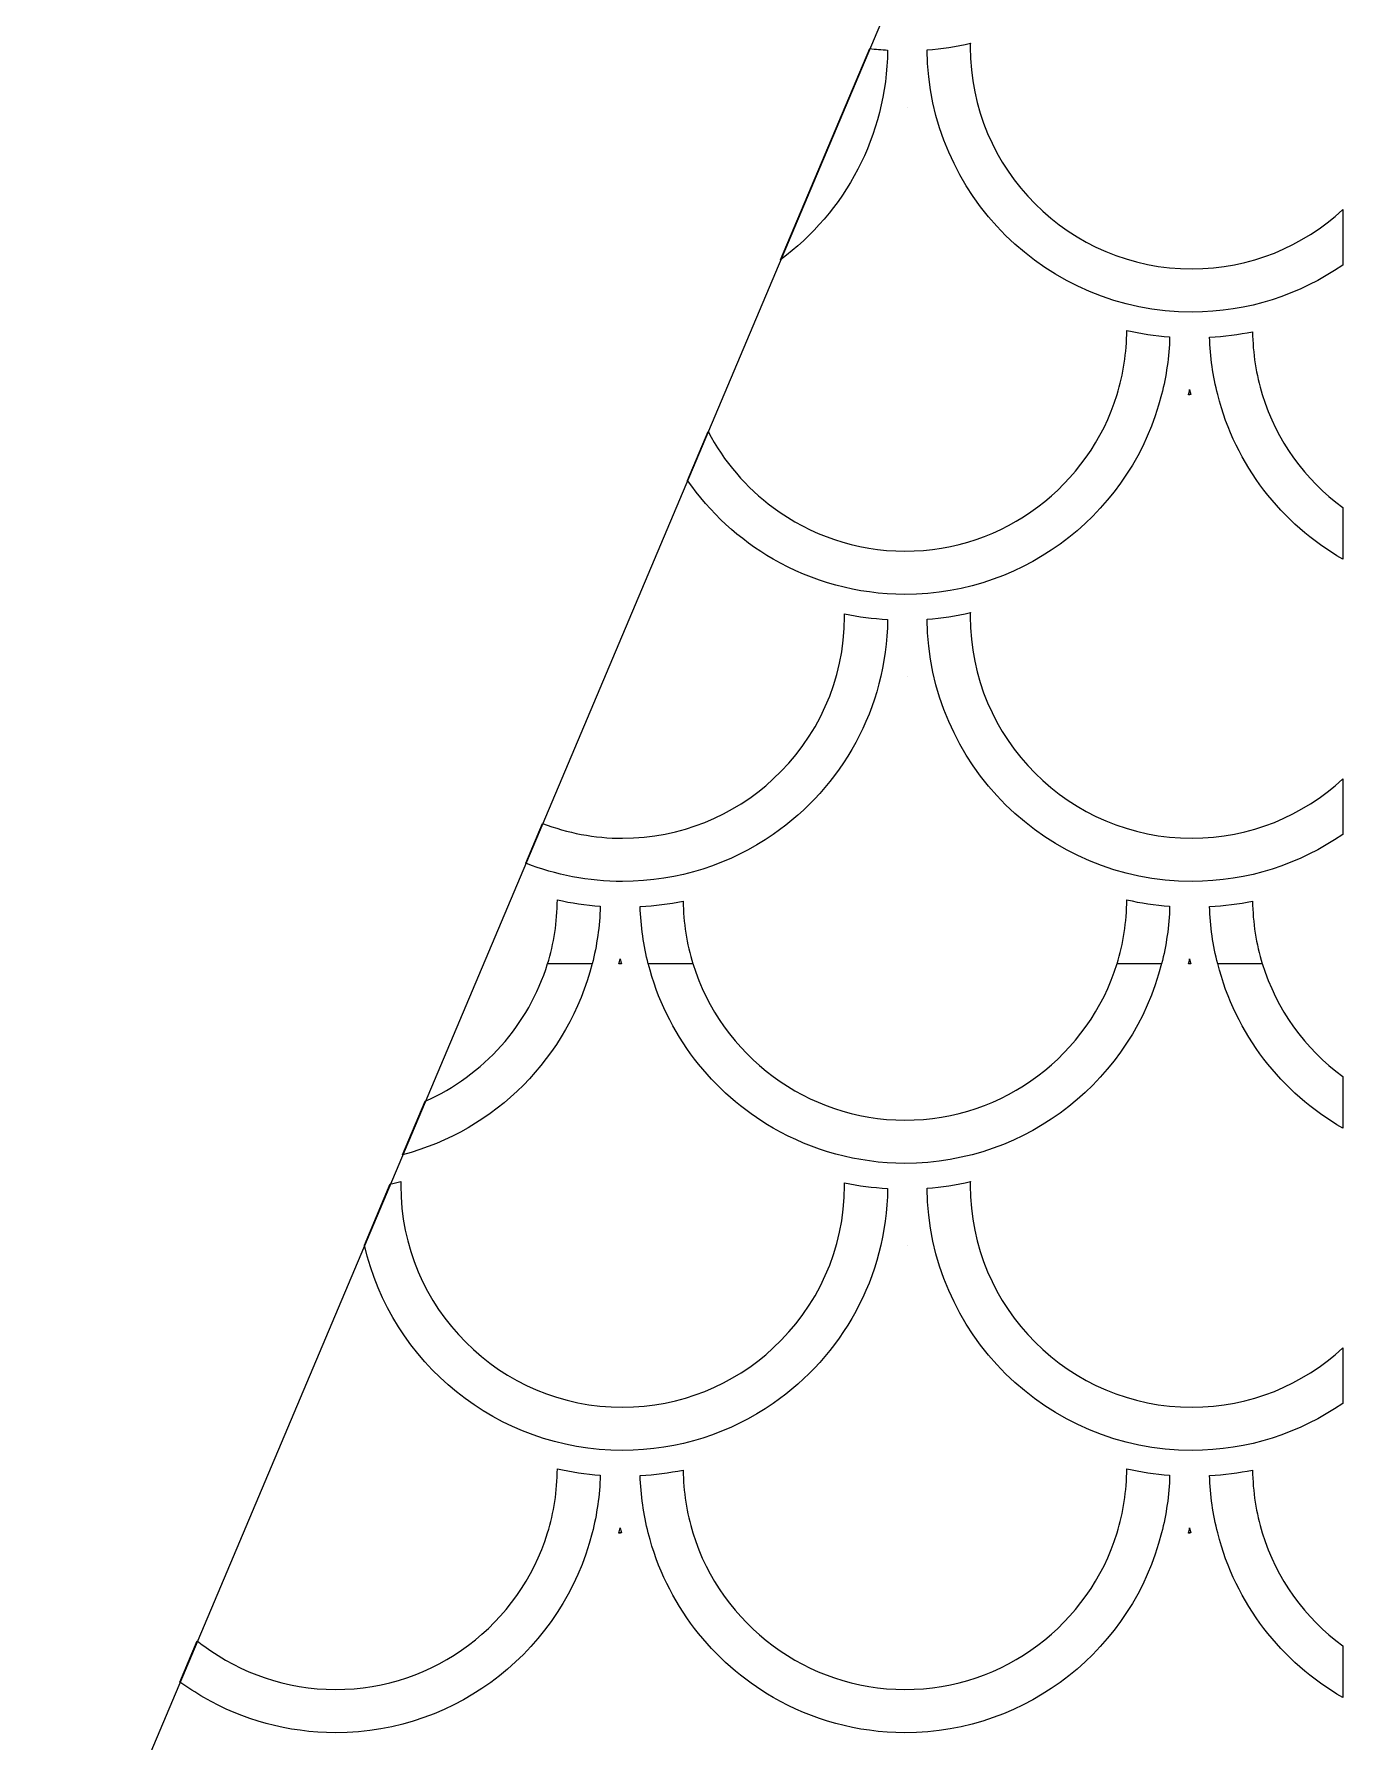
# Model space of a CAD drawing. Header units: millimetres. Extents: x -101 to 196, y -76 to 155.
# Drawn here: x -45.08 to -27.04, y 80.28 to 103.82 of the extents above; entities that cross this region are included whole.
import ezdxf

# ---------------------------------------------------------------- set-up
doc = ezdxf.new("R2010")
doc.units = ezdxf.units.MM
doc.header["$MEASUREMENT"] = 0
doc.layers.add('Capa 1', color=7, linetype='Continuous')

msp = doc.modelspace()

# ---------------------------------------------------------------- linework, layer by layer
at = {"layer": 'Capa 1', "color": 7}
msp.add_open_spline([(-40.0423, 34.4253), (-40.0423, 34.4253), (-40.0423, 69.0531), (-40.0423, 69.0531), (-40.0423, 69.0531), (-44.9075, 69.3019), (-47.9714, 69.5002), (-47.9714, 69.5002), (-47.9714, 69.5002), (-47.9714, 69.5002), (-13.4986, 151.1413), (-13.4986, 151.1413), (-13.4986, 151.1413), (-13.4986, 151.1413), (-13.4986, 151.1413), (15.5266, 68.9836), (15.5266, 68.9836), (13.4176, 68.7304), (11.0181, 68.5383), (8.4172, 68.3966), (8.4172, 68.3966), (8.4172, 68.3966), (8.4172, 33.6321), (8.4172, 33.6321), (8.4172, 33.6321), (8.4172, 33.6321), (13.8597, 33.5929), (13.8597, 33.5929), (13.8597, 33.5929), (13.8597, 33.5929), (13.1174, 24.3101), (13.1174, 24.3101), (13.1174, 24.3101), (13.1174, 24.3101), (11.1001, 22.6787), (11.1001, 22.6787), (11.1001, 22.6787), (11.1001, 22.6787), (10.8693, 22.6677), (10.8693, 22.6677), (10.8693, 22.6677), (10.8693, 22.6677), (7.0309, -25.4008), (7.0309, -25.4008), (7.0309, -25.4008), (7.0309, -25.4008), (22.2631, -25.4008), (22.2631, -25.4008), (22.2631, -25.4008), (22.2631, -25.4008), (18.3944, 10.6287), (18.3944, 10.6287), (18.3944, 10.6287), (18.3944, 10.6287), (18.0255, 10.6463), (18.0255, 10.6463), (18.0255, 10.6463), (18.0255, 10.6463), (16.0907, 12.6977), (16.0907, 12.6977), (16.0907, 12.6977), (16.0907, 12.6977), (15.0769, 22.1391), (15.0769, 22.1391), (15.0769, 22.1391), (15.0769, 22.1391), (20.4915, 22.0534), (20.4915, 22.0534), (20.4915, 22.0534), (20.4915, 22.0534), (20.9288, 19.1771), (20.9288, 19.1771), (20.9288, 19.1771), (20.9288, 19.1771), (26.0586, 19.1771), (26.0586, 19.1771), (26.0586, 19.1771), (26.0586, 19.1771), (26.1204, 21.9285), (26.1204, 21.9285), (26.1204, 21.9285), (26.1204, 21.9285), (31.5002, 21.8031), (31.5002, 21.8031), (31.5002, 21.8031), (31.5002, 21.8031), (31.5002, 19.1771), (31.5002, 19.1771), (31.5002, 19.1771), (31.5002, 19.1771), (36.3786, 19.1149), (36.3786, 19.1149), (36.3786, 19.1149), (36.3786, 19.1149), (36.3786, 21.8031), (36.3786, 21.8031), (36.3786, 21.8031), (36.3786, 21.8031), (41.2569, 21.6784), (41.2569, 21.6784), (41.2569, 21.6784), (41.2569, 21.6784), (41.2569, 18.9887), (41.2569, 18.9887), (41.2569, 18.9887), (41.2569, 18.9887), (45.8232, 18.8638), (45.8232, 18.8638), (45.8232, 18.8638), (45.8232, 18.8638), (45.8232, 21.6784), (45.8232, 21.6784), (45.8232, 21.6784), (45.8232, 21.6784), (50.8267, 21.6162), (50.8267, 21.6162), (50.8267, 21.6162), (50.8267, 21.6162), (50.8889, 18.8008), (50.8889, 18.8008), (50.8889, 18.8008), (50.8889, 18.8008), (55.268, 18.6759), (55.268, 18.6759), (55.268, 18.6759), (55.268, 18.6759), (55.3929, 21.5539), (55.3929, 21.5539), (55.3929, 21.5539), (55.3929, 21.5539), (60.3968, 21.4279), (60.3968, 21.4279), (60.3968, 21.4279), (60.3968, 21.4279), (60.3342, 18.6759), (60.3342, 18.6759), (60.3342, 18.6759), (60.3342, 18.6759), (65.0255, 18.6131), (65.0255, 18.6131), (65.0255, 18.6131), (65.0255, 18.6131), (65.463, 21.3031), (65.463, 21.3031), (65.463, 21.3031), (65.463, 21.3031), (72.3158, 21.2536), (72.3158, 21.2536), (72.3158, 21.2536), (72.3158, 21.2536), (71.5734, 11.9709), (71.5734, 11.9709), (71.5734, 11.9709), (71.5734, 11.9709), (69.5561, 10.3397), (69.5561, 10.3397), (69.5561, 10.3397), (69.5561, 10.3397), (69.3252, 10.3286), (69.3252, 10.3286), (69.3252, 10.3286), (69.3252, 10.3286), (65.2036, -41.2881), (65.2036, -41.2881), (65.2036, -41.2881), (65.2036, -41.2881), (65.2036, -49.2649), (65.2036, -49.2649), (65.2036, -49.2649), (65.2036, -49.2649), (-92.5371, -49.2649), (-92.5371, -49.2649), (-92.5371, -49.2649), (-92.5371, -49.2649), (-92.5371, -39.6943), (-92.5371, -39.6943), (-92.5371, -39.6943), (-92.5371, -39.6943), (-97.7992, 9.3112), (-97.7992, 9.3112), (-97.7992, 9.3112), (-97.7992, 9.3112), (-98.1681, 9.3287), (-98.1681, 9.3287), (-98.1681, 9.3287), (-98.1681, 9.3287), (-100.1029, 11.3801), (-100.1029, 11.3801), (-100.1029, 11.3801), (-100.1029, 11.3801), (-101.1168, 20.8215), (-101.1168, 20.8215), (-101.1168, 20.8215), (-101.1168, 20.8215), (-95.702, 20.7356), (-95.702, 20.7356), (-95.702, 20.7356), (-95.702, 20.7356), (-95.2647, 17.8594), (-95.2647, 17.8594), (-95.2647, 17.8594), (-95.2647, 17.8594), (-90.135, 17.8594), (-90.135, 17.8594), (-90.135, 17.8594), (-90.135, 17.8594), (-90.0732, 20.6108), (-90.0732, 20.6108), (-90.0732, 20.6108), (-90.0732, 20.6108), (-84.6934, 20.4857), (-84.6934, 20.4857), (-84.6934, 20.4857), (-84.6934, 20.4857), (-84.6934, 17.8594), (-84.6934, 17.8594), (-84.6934, 17.8594), (-84.6934, 17.8594), (-79.8151, 17.7974), (-79.8151, 17.7974), (-79.8151, 17.7974), (-79.8151, 17.7974), (-79.8151, 20.4857), (-79.8151, 20.4857), (-79.8151, 20.4857), (-79.8151, 20.4857), (-74.9366, 20.3607), (-74.9366, 20.3607), (-74.9366, 20.3607), (-74.9366, 20.3607), (-74.9366, 17.6712), (-74.9366, 17.6712), (-74.9366, 17.6712), (-74.9366, 17.6712), (-70.3704, 17.5461), (-70.3704, 17.5461), (-70.3704, 17.5461), (-70.3704, 17.5461), (-70.3704, 20.3607), (-70.3704, 20.3607), (-70.3704, 20.3607), (-70.3704, 20.3607), (-65.3669, 20.2987), (-65.3669, 20.2987), (-65.3669, 20.2987), (-65.3669, 20.2987), (-65.3047, 17.4831), (-65.3047, 17.4831), (-65.3047, 17.4831), (-65.3047, 17.4831), (-60.9255, 17.3582), (-60.9255, 17.3582), (-60.9255, 17.3582), (-60.9255, 17.3582), (-60.8005, 20.2364), (-60.8005, 20.2364), (-60.8005, 20.2364), (-60.8005, 20.2364), (-55.7966, 20.1102), (-55.7966, 20.1102), (-55.7966, 20.1102), (-55.7966, 20.1102), (-55.8594, 17.3582), (-55.8594, 17.3582), (-55.8594, 17.3582), (-55.8594, 17.3582), (-51.1681, 17.2956), (-51.1681, 17.2956), (-51.1681, 17.2956), (-51.1681, 17.2956), (-50.7305, 19.9853), (-50.7305, 19.9853), (-50.7305, 19.9853), (-50.7305, 19.9853), (-43.8779, 19.9361), (-43.8779, 19.9361), (-43.8779, 19.9361), (-43.8779, 19.9361), (-44.6201, 10.6533), (-44.6201, 10.6533), (-44.6201, 10.6533), (-44.6201, 10.6533), (-46.6374, 9.0221), (-46.6374, 9.0221), (-46.6374, 9.0221), (-46.6374, 9.0221), (-46.8682, 9.0108), (-46.8682, 9.0108), (-46.8682, 9.0108), (-46.8682, 9.0108), (-49.6161, -25.4008), (-49.6161, -25.4008), (-49.6161, -25.4008), (-49.6161, -25.4008), (-34.868, -25.4008), (-34.868, -25.4008), (-34.868, -25.4008), (-34.868, -25.4008), (-40.0617, 22.9679), (-40.0617, 22.9679), (-40.0617, 22.9679), (-40.0617, 22.9679), (-40.4305, 22.9854), (-40.4305, 22.9854), (-40.4305, 22.9854), (-40.4305, 22.9854), (-42.3653, 25.037), (-42.3653, 25.037), (-42.3653, 25.037), (-42.3653, 25.037), (-43.3793, 34.4781), (-43.3793, 34.4781), (-43.3793, 34.4781), (-43.3793, 34.4781), (-40.0423, 34.4253), (-40.0423, 34.4253)], degree=3, knots=[0, 0, 0, 0, 0.0125, 0.0125, 0.0125, 0.0125, 0.025, 0.025, 0.025, 0.025, 0.0375, 0.0375, 0.0375, 0.0375, 0.05, 0.05, 0.05, 0.05, 0.0625, 0.0625, 0.0625, 0.0625, 0.075, 0.075, 0.075, 0.075, 0.0875, 0.0875, 0.0875, 0.0875, 0.1, 0.1, 0.1, 0.1, 0.1125, 0.1125, 0.1125, 0.1125, 0.125, 0.125, 0.125, 0.125, 0.1375, 0.1375, 0.1375, 0.1375, 0.15, 0.15, 0.15, 0.15, 0.1625, 0.1625, 0.1625, 0.1625, 0.175, 0.175, 0.175, 0.175, 0.1875, 0.1875, 0.1875, 0.1875, 0.2, 0.2, 0.2, 0.2, 0.2125, 0.2125, 0.2125, 0.2125, 0.225, 0.225, 0.225, 0.225, 0.2375, 0.2375, 0.2375, 0.2375, 0.25, 0.25, 0.25, 0.25, 0.2625, 0.2625, 0.2625, 0.2625, 0.275, 0.275, 0.275, 0.275, 0.2875, 0.2875, 0.2875, 0.2875, 0.3, 0.3, 0.3, 0.3, 0.3125, 0.3125, 0.3125, 0.3125, 0.325, 0.325, 0.325, 0.325, 0.3375, 0.3375, 0.3375, 0.3375, 0.35, 0.35, 0.35, 0.35, 0.3625, 0.3625, 0.3625, 0.3625, 0.375, 0.375, 0.375, 0.375, 0.3875, 0.3875, 0.3875, 0.3875, 0.4, 0.4, 0.4, 0.4, 0.4125, 0.4125, 0.4125, 0.4125, 0.425, 0.425, 0.425, 0.425, 0.4375, 0.4375, 0.4375, 0.4375, 0.45, 0.45, 0.45, 0.45, 0.4625, 0.4625, 0.4625, 0.4625, 0.475, 0.475, 0.475, 0.475, 0.4875, 0.4875, 0.4875, 0.4875, 0.5, 0.5, 0.5, 0.5, 0.5125, 0.5125, 0.5125, 0.5125, 0.525, 0.525, 0.525, 0.525, 0.5375, 0.5375, 0.5375, 0.5375, 0.55, 0.55, 0.55, 0.55, 0.5625, 0.5625, 0.5625, 0.5625, 0.575, 0.575, 0.575, 0.575, 0.5875, 0.5875, 0.5875, 0.5875, 0.6, 0.6, 0.6, 0.6, 0.6125, 0.6125, 0.6125, 0.6125, 0.625, 0.625, 0.625, 0.625, 0.6375, 0.6375, 0.6375, 0.6375, 0.65, 0.65, 0.65, 0.65, 0.6625, 0.6625, 0.6625, 0.6625, 0.675, 0.675, 0.675, 0.675, 0.6875, 0.6875, 0.6875, 0.6875, 0.7, 0.7, 0.7, 0.7, 0.7125, 0.7125, 0.7125, 0.7125, 0.725, 0.725, 0.725, 0.725, 0.7375, 0.7375, 0.7375, 0.7375, 0.75, 0.75, 0.75, 0.75, 0.7625, 0.7625, 0.7625, 0.7625, 0.775, 0.775, 0.775, 0.775, 0.7875, 0.7875, 0.7875, 0.7875, 0.8, 0.8, 0.8, 0.8, 0.8125, 0.8125, 0.8125, 0.8125, 0.825, 0.825, 0.825, 0.825, 0.8375, 0.8375, 0.8375, 0.8375, 0.85, 0.85, 0.85, 0.85, 0.8625, 0.8625, 0.8625, 0.8625, 0.875, 0.875, 0.875, 0.875, 0.8875, 0.8875, 0.8875, 0.8875, 0.9, 0.9, 0.9, 0.9, 0.9125, 0.9125, 0.9125, 0.9125, 0.925, 0.925, 0.925, 0.925, 0.9375, 0.9375, 0.9375, 0.9375, 0.95, 0.95, 0.95, 0.95, 0.9625, 0.9625, 0.9625, 0.9625, 0.975, 0.975, 0.975, 0.975, 1, 1, 1, 1], dxfattribs=at)
at = {"layer": 'Capa 1', "lineweight": 9}
msp.add_open_spline([(-40.0423, 34.4253), (-40.0423, 34.4253), (-40.0423, 69.0531), (-40.0423, 69.0531), (-40.0423, 69.0531), (-44.9075, 69.3019), (-47.9714, 69.5002), (-47.9714, 69.5002), (-47.9714, 69.5002), (-47.9714, 69.5002), (-13.4986, 151.1413), (-13.4986, 151.1413), (-13.4986, 151.1413), (-13.4986, 151.1413), (-13.4986, 151.1413), (15.5266, 68.9836), (15.5266, 68.9836), (13.4176, 68.7304), (11.0181, 68.5383), (8.4172, 68.3966), (8.4172, 68.3966), (8.4172, 68.3966), (8.4172, 33.6321), (8.4172, 33.6321), (8.4172, 33.6321), (8.4172, 33.6321), (13.8597, 33.5929), (13.8597, 33.5929), (13.8597, 33.5929), (13.8597, 33.5929), (13.1174, 24.3101), (13.1174, 24.3101), (13.1174, 24.3101), (13.1174, 24.3101), (11.1001, 22.6787), (11.1001, 22.6787), (11.1001, 22.6787), (11.1001, 22.6787), (10.8693, 22.6677), (10.8693, 22.6677), (10.8693, 22.6677), (10.8693, 22.6677), (7.0309, -25.4008), (7.0309, -25.4008), (7.0309, -25.4008), (7.0309, -25.4008), (22.2631, -25.4008), (22.2631, -25.4008), (22.2631, -25.4008), (22.2631, -25.4008), (18.3944, 10.6287), (18.3944, 10.6287), (18.3944, 10.6287), (18.3944, 10.6287), (18.0255, 10.6463), (18.0255, 10.6463), (18.0255, 10.6463), (18.0255, 10.6463), (16.0907, 12.6977), (16.0907, 12.6977), (16.0907, 12.6977), (16.0907, 12.6977), (15.0769, 22.1391), (15.0769, 22.1391), (15.0769, 22.1391), (15.0769, 22.1391), (20.4915, 22.0534), (20.4915, 22.0534), (20.4915, 22.0534), (20.4915, 22.0534), (20.9288, 19.1771), (20.9288, 19.1771), (20.9288, 19.1771), (20.9288, 19.1771), (26.0586, 19.1771), (26.0586, 19.1771), (26.0586, 19.1771), (26.0586, 19.1771), (26.1204, 21.9285), (26.1204, 21.9285), (26.1204, 21.9285), (26.1204, 21.9285), (31.5002, 21.8031), (31.5002, 21.8031), (31.5002, 21.8031), (31.5002, 21.8031), (31.5002, 19.1771), (31.5002, 19.1771), (31.5002, 19.1771), (31.5002, 19.1771), (36.3786, 19.1149), (36.3786, 19.1149), (36.3786, 19.1149), (36.3786, 19.1149), (36.3786, 21.8031), (36.3786, 21.8031), (36.3786, 21.8031), (36.3786, 21.8031), (41.2569, 21.6784), (41.2569, 21.6784), (41.2569, 21.6784), (41.2569, 21.6784), (41.2569, 18.9887), (41.2569, 18.9887), (41.2569, 18.9887), (41.2569, 18.9887), (45.8232, 18.8638), (45.8232, 18.8638), (45.8232, 18.8638), (45.8232, 18.8638), (45.8232, 21.6784), (45.8232, 21.6784), (45.8232, 21.6784), (45.8232, 21.6784), (50.8267, 21.6162), (50.8267, 21.6162), (50.8267, 21.6162), (50.8267, 21.6162), (50.8889, 18.8008), (50.8889, 18.8008), (50.8889, 18.8008), (50.8889, 18.8008), (55.268, 18.6759), (55.268, 18.6759), (55.268, 18.6759), (55.268, 18.6759), (55.3929, 21.5539), (55.3929, 21.5539), (55.3929, 21.5539), (55.3929, 21.5539), (60.3968, 21.4279), (60.3968, 21.4279), (60.3968, 21.4279), (60.3968, 21.4279), (60.3342, 18.6759), (60.3342, 18.6759), (60.3342, 18.6759), (60.3342, 18.6759), (65.0255, 18.6131), (65.0255, 18.6131), (65.0255, 18.6131), (65.0255, 18.6131), (65.463, 21.3031), (65.463, 21.3031), (65.463, 21.3031), (65.463, 21.3031), (72.3158, 21.2536), (72.3158, 21.2536), (72.3158, 21.2536), (72.3158, 21.2536), (71.5734, 11.9709), (71.5734, 11.9709), (71.5734, 11.9709), (71.5734, 11.9709), (69.5561, 10.3397), (69.5561, 10.3397), (69.5561, 10.3397), (69.5561, 10.3397), (69.3252, 10.3286), (69.3252, 10.3286), (69.3252, 10.3286), (69.3252, 10.3286), (65.2036, -41.2881), (65.2036, -41.2881), (65.2036, -41.2881), (65.2036, -41.2881), (65.2036, -49.2649), (65.2036, -49.2649), (65.2036, -49.2649), (65.2036, -49.2649), (-92.5371, -49.2649), (-92.5371, -49.2649), (-92.5371, -49.2649), (-92.5371, -49.2649), (-92.5371, -39.6943), (-92.5371, -39.6943), (-92.5371, -39.6943), (-92.5371, -39.6943), (-97.7992, 9.3112), (-97.7992, 9.3112), (-97.7992, 9.3112), (-97.7992, 9.3112), (-98.1681, 9.3287), (-98.1681, 9.3287), (-98.1681, 9.3287), (-98.1681, 9.3287), (-100.1029, 11.3801), (-100.1029, 11.3801), (-100.1029, 11.3801), (-100.1029, 11.3801), (-101.1168, 20.8215), (-101.1168, 20.8215), (-101.1168, 20.8215), (-101.1168, 20.8215), (-95.702, 20.7356), (-95.702, 20.7356), (-95.702, 20.7356), (-95.702, 20.7356), (-95.2647, 17.8594), (-95.2647, 17.8594), (-95.2647, 17.8594), (-95.2647, 17.8594), (-90.135, 17.8594), (-90.135, 17.8594), (-90.135, 17.8594), (-90.135, 17.8594), (-90.0732, 20.6108), (-90.0732, 20.6108), (-90.0732, 20.6108), (-90.0732, 20.6108), (-84.6934, 20.4857), (-84.6934, 20.4857), (-84.6934, 20.4857), (-84.6934, 20.4857), (-84.6934, 17.8594), (-84.6934, 17.8594), (-84.6934, 17.8594), (-84.6934, 17.8594), (-79.8151, 17.7974), (-79.8151, 17.7974), (-79.8151, 17.7974), (-79.8151, 17.7974), (-79.8151, 20.4857), (-79.8151, 20.4857), (-79.8151, 20.4857), (-79.8151, 20.4857), (-74.9366, 20.3607), (-74.9366, 20.3607), (-74.9366, 20.3607), (-74.9366, 20.3607), (-74.9366, 17.6712), (-74.9366, 17.6712), (-74.9366, 17.6712), (-74.9366, 17.6712), (-70.3704, 17.5461), (-70.3704, 17.5461), (-70.3704, 17.5461), (-70.3704, 17.5461), (-70.3704, 20.3607), (-70.3704, 20.3607), (-70.3704, 20.3607), (-70.3704, 20.3607), (-65.3669, 20.2987), (-65.3669, 20.2987), (-65.3669, 20.2987), (-65.3669, 20.2987), (-65.3047, 17.4831), (-65.3047, 17.4831), (-65.3047, 17.4831), (-65.3047, 17.4831), (-60.9255, 17.3582), (-60.9255, 17.3582), (-60.9255, 17.3582), (-60.9255, 17.3582), (-60.8005, 20.2364), (-60.8005, 20.2364), (-60.8005, 20.2364), (-60.8005, 20.2364), (-55.7966, 20.1102), (-55.7966, 20.1102), (-55.7966, 20.1102), (-55.7966, 20.1102), (-55.8594, 17.3582), (-55.8594, 17.3582), (-55.8594, 17.3582), (-55.8594, 17.3582), (-51.1681, 17.2956), (-51.1681, 17.2956), (-51.1681, 17.2956), (-51.1681, 17.2956), (-50.7305, 19.9853), (-50.7305, 19.9853), (-50.7305, 19.9853), (-50.7305, 19.9853), (-43.8779, 19.9361), (-43.8779, 19.9361), (-43.8779, 19.9361), (-43.8779, 19.9361), (-44.6201, 10.6533), (-44.6201, 10.6533), (-44.6201, 10.6533), (-44.6201, 10.6533), (-46.6374, 9.0221), (-46.6374, 9.0221), (-46.6374, 9.0221), (-46.6374, 9.0221), (-46.8682, 9.0108), (-46.8682, 9.0108), (-46.8682, 9.0108), (-46.8682, 9.0108), (-49.6161, -25.4008), (-49.6161, -25.4008), (-49.6161, -25.4008), (-49.6161, -25.4008), (-34.868, -25.4008), (-34.868, -25.4008), (-34.868, -25.4008), (-34.868, -25.4008), (-40.0617, 22.9679), (-40.0617, 22.9679), (-40.0617, 22.9679), (-40.0617, 22.9679), (-40.4305, 22.9854), (-40.4305, 22.9854), (-40.4305, 22.9854), (-40.4305, 22.9854), (-42.3653, 25.037), (-42.3653, 25.037), (-42.3653, 25.037), (-42.3653, 25.037), (-43.3793, 34.4781), (-43.3793, 34.4781), (-43.3793, 34.4781), (-43.3793, 34.4781), (-40.0423, 34.4253), (-40.0423, 34.4253)], degree=3, knots=[0, 0, 0, 0, 0.0125, 0.0125, 0.0125, 0.0125, 0.025, 0.025, 0.025, 0.025, 0.0375, 0.0375, 0.0375, 0.0375, 0.05, 0.05, 0.05, 0.05, 0.0625, 0.0625, 0.0625, 0.0625, 0.075, 0.075, 0.075, 0.075, 0.0875, 0.0875, 0.0875, 0.0875, 0.1, 0.1, 0.1, 0.1, 0.1125, 0.1125, 0.1125, 0.1125, 0.125, 0.125, 0.125, 0.125, 0.1375, 0.1375, 0.1375, 0.1375, 0.15, 0.15, 0.15, 0.15, 0.1625, 0.1625, 0.1625, 0.1625, 0.175, 0.175, 0.175, 0.175, 0.1875, 0.1875, 0.1875, 0.1875, 0.2, 0.2, 0.2, 0.2, 0.2125, 0.2125, 0.2125, 0.2125, 0.225, 0.225, 0.225, 0.225, 0.2375, 0.2375, 0.2375, 0.2375, 0.25, 0.25, 0.25, 0.25, 0.2625, 0.2625, 0.2625, 0.2625, 0.275, 0.275, 0.275, 0.275, 0.2875, 0.2875, 0.2875, 0.2875, 0.3, 0.3, 0.3, 0.3, 0.3125, 0.3125, 0.3125, 0.3125, 0.325, 0.325, 0.325, 0.325, 0.3375, 0.3375, 0.3375, 0.3375, 0.35, 0.35, 0.35, 0.35, 0.3625, 0.3625, 0.3625, 0.3625, 0.375, 0.375, 0.375, 0.375, 0.3875, 0.3875, 0.3875, 0.3875, 0.4, 0.4, 0.4, 0.4, 0.4125, 0.4125, 0.4125, 0.4125, 0.425, 0.425, 0.425, 0.425, 0.4375, 0.4375, 0.4375, 0.4375, 0.45, 0.45, 0.45, 0.45, 0.4625, 0.4625, 0.4625, 0.4625, 0.475, 0.475, 0.475, 0.475, 0.4875, 0.4875, 0.4875, 0.4875, 0.5, 0.5, 0.5, 0.5, 0.5125, 0.5125, 0.5125, 0.5125, 0.525, 0.525, 0.525, 0.525, 0.5375, 0.5375, 0.5375, 0.5375, 0.55, 0.55, 0.55, 0.55, 0.5625, 0.5625, 0.5625, 0.5625, 0.575, 0.575, 0.575, 0.575, 0.5875, 0.5875, 0.5875, 0.5875, 0.6, 0.6, 0.6, 0.6, 0.6125, 0.6125, 0.6125, 0.6125, 0.625, 0.625, 0.625, 0.625, 0.6375, 0.6375, 0.6375, 0.6375, 0.65, 0.65, 0.65, 0.65, 0.6625, 0.6625, 0.6625, 0.6625, 0.675, 0.675, 0.675, 0.675, 0.6875, 0.6875, 0.6875, 0.6875, 0.7, 0.7, 0.7, 0.7, 0.7125, 0.7125, 0.7125, 0.7125, 0.725, 0.725, 0.725, 0.725, 0.7375, 0.7375, 0.7375, 0.7375, 0.75, 0.75, 0.75, 0.75, 0.7625, 0.7625, 0.7625, 0.7625, 0.775, 0.775, 0.775, 0.775, 0.7875, 0.7875, 0.7875, 0.7875, 0.8, 0.8, 0.8, 0.8, 0.8125, 0.8125, 0.8125, 0.8125, 0.825, 0.825, 0.825, 0.825, 0.8375, 0.8375, 0.8375, 0.8375, 0.85, 0.85, 0.85, 0.85, 0.8625, 0.8625, 0.8625, 0.8625, 0.875, 0.875, 0.875, 0.875, 0.8875, 0.8875, 0.8875, 0.8875, 0.9, 0.9, 0.9, 0.9, 0.9125, 0.9125, 0.9125, 0.9125, 0.925, 0.925, 0.925, 0.925, 0.9375, 0.9375, 0.9375, 0.9375, 0.95, 0.95, 0.95, 0.95, 0.9625, 0.9625, 0.9625, 0.9625, 0.975, 0.975, 0.975, 0.975, 1, 1, 1, 1], dxfattribs=at)
at = {"layer": 'Capa 1'}
for points, knots in [([(-34.7932, 100.7097), (-33.9073, 101.3677), (-33.3305, 102.4165), (-33.3171, 103.6018), (-33.3171, 103.6018), (-33.3996, 103.6067), (-33.4818, 103.6135), (-33.5633, 103.6226), (-33.5633, 103.6226), (-33.5633, 103.6226), (-34.7932, 100.7097), (-34.7932, 100.7097)], [0, 0, 0, 0, 0.25, 0.25, 0.25, 0.25, 0.5, 0.5, 0.5, 0.5, 1, 1, 1, 1]), ([(-32.1784, 103.6437), (-32.1784, 103.6612), (-32.1768, 103.6781), (-32.1762, 103.6951), (-32.1762, 103.6951), (-32.3702, 103.6507), (-32.5691, 103.6206), (-32.7726, 103.6052), (-32.7726, 103.6052), (-32.7519, 101.6052), (-31.1252, 99.9893), (-29.12, 99.9893), (-29.12, 99.9893), (-28.3483, 99.9895), (-27.6339, 100.23), (-27.0443, 100.6383), (-27.0443, 100.6383), (-27.0443, 100.6383), (-27.0443, 101.4022), (-27.0443, 101.4022), (-27.0443, 101.4022), (-27.5898, 100.8967), (-28.3172, 100.5852), (-29.12, 100.5852), (-29.12, 100.5852), (-30.8095, 100.5852), (-32.1784, 101.9545), (-32.1784, 103.6437)], [0, 0, 0, 0, 0.125, 0.125, 0.125, 0.125, 0.25, 0.25, 0.25, 0.25, 0.375, 0.375, 0.375, 0.375, 0.5, 0.5, 0.5, 0.5, 0.625, 0.625, 0.625, 0.625, 0.75, 0.75, 0.75, 0.75, 1, 1, 1, 1]), ([(-33.0448, 102.8121), (-33.0448, 102.8113), (-33.0448, 102.8105), (-33.0448, 102.8098), (-33.0448, 102.8098), (-33.0448, 102.8098), (-33.0442, 102.8099), (-33.0442, 102.8099), (-33.0442, 102.8099), (-33.0442, 102.8107), (-33.0442, 102.8112), (-33.0448, 102.8121)], [0, 0, 0, 0, 0.25, 0.25, 0.25, 0.25, 0.5, 0.5, 0.5, 0.5, 1, 1, 1, 1]), ([(-29.5401, 98.8518), (-29.4753, 99.1078), (-29.4369, 99.3732), (-29.4292, 99.6474), (-29.4292, 99.6474), (-29.631, 99.6629), (-29.828, 99.6926), (-30.0204, 99.7368), (-30.0204, 99.7368), (-30.022, 99.4291), (-30.0687, 99.132), (-30.1544, 98.8518), (-30.1544, 98.8518), (-30.5392, 97.6025), (-31.7024, 96.6942), (-33.0782, 96.6942), (-33.0782, 96.6942), (-33.7587, 96.6942), (-34.3849, 96.9192), (-34.8927, 97.2945), (-34.8927, 97.2945), (-35.2664, 97.571), (-35.5757, 97.9291), (-35.7923, 98.3436), (-35.7923, 98.3436), (-35.7923, 98.3436), (-36.0766, 97.6703), (-36.0766, 97.6703), (-36.0766, 97.6703), (-35.7682, 97.2264), (-35.3637, 96.8544), (-34.8927, 96.5841), (-34.8927, 96.5841), (-34.3577, 96.2769), (-33.7392, 96.0985), (-33.0782, 96.0985), (-33.0782, 96.0985), (-31.3715, 96.0985), (-29.9422, 97.2703), (-29.5401, 98.8518)], [0, 0, 0, 0, 0.0909091, 0.0909091, 0.0909091, 0.0909091, 0.1818182, 0.1818182, 0.1818182, 0.1818182, 0.2727273, 0.2727273, 0.2727273, 0.2727273, 0.3636364, 0.3636364, 0.3636364, 0.3636364, 0.4545455, 0.4545455, 0.4545455, 0.4545455, 0.5454545, 0.5454545, 0.5454545, 0.5454545, 0.6363636, 0.6363636, 0.6363636, 0.6363636, 0.7272727, 0.7272727, 0.7272727, 0.7272727, 0.8181818, 0.8181818, 0.8181818, 0.8181818, 1, 1, 1, 1]), ([(-28.153, 98.8518), (-28.2373, 99.1267), (-28.2828, 99.4179), (-28.2864, 99.7198), (-28.2864, 99.7198), (-28.4788, 99.6791), (-28.6764, 99.6562), (-28.8779, 99.6442), (-28.8779, 99.6442), (-28.8698, 99.3713), (-28.8315, 99.1065), (-28.7673, 98.8518), (-28.7673, 98.8518), (-28.521, 97.8831), (-27.8902, 97.0695), (-27.0443, 96.5841), (-27.0443, 96.5841), (-27.0443, 96.5841), (-27.0443, 97.2947), (-27.0443, 97.2947), (-27.0443, 97.2947), (-27.5631, 97.6787), (-27.9583, 98.2202), (-28.153, 98.8518)], [0, 0, 0, 0, 0.1428571, 0.1428571, 0.1428571, 0.1428571, 0.2857143, 0.2857143, 0.2857143, 0.2857143, 0.4285714, 0.4285714, 0.4285714, 0.4285714, 0.5714286, 0.5714286, 0.5714286, 0.5714286, 0.7142857, 0.7142857, 0.7142857, 0.7142857, 1, 1, 1, 1]), ([(-29.1365, 98.8526), (-29.1414, 98.876), (-29.1488, 98.8978), (-29.154, 98.9212), (-29.154, 98.9212), (-29.1582, 98.8977), (-29.1661, 98.8754), (-29.1715, 98.8518), (-29.1715, 98.8518), (-29.1715, 98.8518), (-29.1514, 98.8518), (-29.1514, 98.8518), (-29.1514, 98.8518), (-29.1466, 98.8518), (-29.1414, 98.8526), (-29.1365, 98.8526)], [0, 0, 0, 0, 0.2, 0.2, 0.2, 0.2, 0.4, 0.4, 0.4, 0.4, 0.6, 0.6, 0.6, 0.6, 1, 1, 1, 1]), ([(-29.1715, 98.8518), (-29.1715, 98.8516), (-29.1715, 98.8513), (-29.1715, 98.8509), (-29.1715, 98.8509), (-29.1647, 98.851), (-29.1582, 98.8518), (-29.1514, 98.8518), (-29.1514, 98.8518), (-29.1514, 98.8518), (-29.1715, 98.8518), (-29.1715, 98.8518)], [0, 0, 0, 0, 0.25, 0.25, 0.25, 0.25, 0.5, 0.5, 0.5, 0.5, 1, 1, 1, 1]), ([(-33.3171, 95.753), (-33.5192, 95.7651), (-33.7191, 95.7882), (-33.9125, 95.8289), (-33.9125, 95.8289), (-33.9118, 95.8177), (-33.9105, 95.8065), (-33.9105, 95.7948), (-33.9105, 95.7948), (-33.9105, 94.9083), (-34.2898, 94.1118), (-34.8927, 93.5535), (-34.8927, 93.5535), (-35.4382, 93.0479), (-36.1666, 92.7364), (-36.9691, 92.7364), (-36.9691, 92.7364), (-37.3584, 92.7364), (-37.7307, 92.8092), (-38.0732, 92.9419), (-38.0732, 92.9419), (-38.0732, 92.9419), (-38.305, 92.3928), (-38.305, 92.3928), (-38.305, 92.3928), (-37.8913, 92.2301), (-37.4407, 92.1407), (-36.9691, 92.1407), (-36.9691, 92.1407), (-36.1975, 92.1409), (-35.4822, 92.3812), (-34.8927, 92.7895), (-34.8927, 92.7895), (-33.9507, 93.4416), (-33.331, 94.5239), (-33.3171, 95.753)], [0, 0, 0, 0, 0.1, 0.1, 0.1, 0.1, 0.2, 0.2, 0.2, 0.2, 0.3, 0.3, 0.3, 0.3, 0.4, 0.4, 0.4, 0.4, 0.5, 0.5, 0.5, 0.5, 0.6, 0.6, 0.6, 0.6, 0.7, 0.7, 0.7, 0.7, 0.8, 0.8, 0.8, 0.8, 1, 1, 1, 1]), ([(-32.1784, 95.7949), (-32.1784, 95.8124), (-32.1768, 95.8293), (-32.1762, 95.8465), (-32.1762, 95.8465), (-32.3702, 95.8019), (-32.5691, 95.7718), (-32.7726, 95.7564), (-32.7726, 95.7564), (-32.7519, 93.7564), (-31.1252, 92.1407), (-29.12, 92.1407), (-29.12, 92.1407), (-28.3483, 92.1409), (-27.6339, 92.3812), (-27.0443, 92.7895), (-27.0443, 92.7895), (-27.0443, 92.7895), (-27.0443, 93.5536), (-27.0443, 93.5536), (-27.0443, 93.5536), (-27.5898, 93.0479), (-28.3172, 92.7364), (-29.12, 92.7364), (-29.12, 92.7364), (-30.8095, 92.7364), (-32.1784, 94.1057), (-32.1784, 95.7949)], [0, 0, 0, 0, 0.125, 0.125, 0.125, 0.125, 0.25, 0.25, 0.25, 0.25, 0.375, 0.375, 0.375, 0.375, 0.5, 0.5, 0.5, 0.5, 0.625, 0.625, 0.625, 0.625, 0.75, 0.75, 0.75, 0.75, 1, 1, 1, 1]), ([(-33.0448, 94.9633), (-33.0448, 94.9627), (-33.0448, 94.9617), (-33.0448, 94.9612), (-33.0448, 94.9612), (-33.0448, 94.9612), (-33.0442, 94.9613), (-33.0442, 94.9613), (-33.0442, 94.9613), (-33.0442, 94.9619), (-33.0442, 94.9625), (-33.0448, 94.9633)], [0, 0, 0, 0, 0.25, 0.25, 0.25, 0.25, 0.5, 0.5, 0.5, 0.5, 1, 1, 1, 1]), ([(-38.0034, 91.0032), (-38.0034, 91.0032), (-37.3891, 91.0032), (-37.3891, 91.0032), (-37.3891, 91.0032), (-37.3243, 91.259), (-37.2861, 91.5244), (-37.2779, 91.7986), (-37.2779, 91.7986), (-37.4794, 91.8141), (-37.6767, 91.8438), (-37.8694, 91.888), (-37.8694, 91.888), (-37.8707, 91.5803), (-37.9171, 91.2832), (-38.0034, 91.0032)], [0, 0, 0, 0, 0.2, 0.2, 0.2, 0.2, 0.4, 0.4, 0.4, 0.4, 0.6, 0.6, 0.6, 0.6, 1, 1, 1, 1]), ([(-36.7273, 91.7954), (-36.7192, 91.5227), (-36.6805, 91.2577), (-36.6157, 91.0032), (-36.6157, 91.0032), (-36.6157, 91.0032), (-36.0014, 91.0032), (-36.0014, 91.0032), (-36.0014, 91.0032), (-36.0858, 91.2779), (-36.1319, 91.5693), (-36.1351, 91.871), (-36.1351, 91.871), (-36.3272, 91.8305), (-36.5255, 91.8074), (-36.7273, 91.7954)], [0, 0, 0, 0, 0.2, 0.2, 0.2, 0.2, 0.4, 0.4, 0.4, 0.4, 0.6, 0.6, 0.6, 0.6, 1, 1, 1, 1]), ([(-30.1544, 91.0032), (-30.1544, 91.0032), (-29.5401, 91.0032), (-29.5401, 91.0032), (-29.5401, 91.0032), (-29.4753, 91.259), (-29.4369, 91.5244), (-29.4292, 91.7986), (-29.4292, 91.7986), (-29.631, 91.8141), (-29.828, 91.8438), (-30.0204, 91.888), (-30.0204, 91.888), (-30.022, 91.5803), (-30.0687, 91.2832), (-30.1544, 91.0032)], [0, 0, 0, 0, 0.2, 0.2, 0.2, 0.2, 0.4, 0.4, 0.4, 0.4, 0.6, 0.6, 0.6, 0.6, 1, 1, 1, 1]), ([(-28.8779, 91.7954), (-28.8698, 91.5227), (-28.8315, 91.2577), (-28.7673, 91.0032), (-28.7673, 91.0032), (-28.7673, 91.0032), (-28.153, 91.0032), (-28.153, 91.0032), (-28.153, 91.0032), (-28.2373, 91.2779), (-28.2828, 91.5693), (-28.2864, 91.871), (-28.2864, 91.871), (-28.4788, 91.8305), (-28.6764, 91.8074), (-28.8779, 91.7954)], [0, 0, 0, 0, 0.2, 0.2, 0.2, 0.2, 0.4, 0.4, 0.4, 0.4, 0.6, 0.6, 0.6, 0.6, 1, 1, 1, 1]), ([(-40.0023, 88.3733), (-38.7211, 88.7082), (-37.7159, 89.7229), (-37.3892, 91.0084), (-37.3892, 91.0084), (-37.3892, 91.0084), (-38.0034, 91.0084), (-38.0034, 91.0084), (-38.0034, 91.0084), (-38.265, 90.1586), (-38.8871, 89.4666), (-39.6909, 89.1108), (-39.6909, 89.1108), (-39.6909, 89.1108), (-40.0023, 88.3733), (-40.0023, 88.3733)], [0, 0, 0, 0, 0.2, 0.2, 0.2, 0.2, 0.4, 0.4, 0.4, 0.4, 0.6, 0.6, 0.6, 0.6, 1, 1, 1, 1]), ([(-37.0203, 91.0084), (-37.0203, 91.008), (-37.0209, 91.0077), (-37.0209, 91.0075), (-37.0209, 91.0075), (-37.0138, 91.0076), (-37.007, 91.0084), (-36.9998, 91.0084), (-36.9998, 91.0084), (-36.9998, 91.0084), (-37.0203, 91.0084), (-37.0203, 91.0084)], [0, 0, 0, 0, 0.25, 0.25, 0.25, 0.25, 0.5, 0.5, 0.5, 0.5, 1, 1, 1, 1]), ([(-37.0203, 91.0032), (-37.0203, 91.0032), (-36.9998, 91.0032), (-36.9998, 91.0032), (-36.9998, 91.0032), (-36.995, 91.0032), (-36.9897, 91.0038), (-36.9849, 91.0038), (-36.9849, 91.0038), (-36.9897, 91.0273), (-36.9976, 91.0491), (-37.0024, 91.0724), (-37.0024, 91.0724), (-37.0076, 91.0491), (-37.0151, 91.0266), (-37.0203, 91.0032)], [0, 0, 0, 0, 0.2, 0.2, 0.2, 0.2, 0.4, 0.4, 0.4, 0.4, 0.6, 0.6, 0.6, 0.6, 1, 1, 1, 1]), ([(-34.8927, 88.7405), (-34.3577, 88.4335), (-33.7392, 88.255), (-33.0782, 88.255), (-33.0782, 88.255), (-31.3715, 88.2551), (-29.9422, 89.4268), (-29.5401, 91.0084), (-29.5401, 91.0084), (-29.5401, 91.0084), (-30.1544, 91.0084), (-30.1544, 91.0084), (-30.1544, 91.0084), (-30.5392, 89.759), (-31.7024, 88.8505), (-33.0782, 88.8505), (-33.0782, 88.8505), (-33.7587, 88.8506), (-34.3849, 89.0757), (-34.8927, 89.451), (-34.8927, 89.451), (-35.4119, 89.835), (-35.8068, 90.3768), (-36.0014, 91.0084), (-36.0014, 91.0084), (-36.0014, 91.0084), (-36.6157, 91.0084), (-36.6157, 91.0084), (-36.6157, 91.0084), (-36.37, 90.0396), (-35.7386, 89.2258), (-34.8927, 88.7405)], [0, 0, 0, 0, 0.1111111, 0.1111111, 0.1111111, 0.1111111, 0.2222222, 0.2222222, 0.2222222, 0.2222222, 0.3333333, 0.3333333, 0.3333333, 0.3333333, 0.4444444, 0.4444444, 0.4444444, 0.4444444, 0.5555556, 0.5555556, 0.5555556, 0.5555556, 0.6666667, 0.6666667, 0.6666667, 0.6666667, 0.7777778, 0.7777778, 0.7777778, 0.7777778, 1, 1, 1, 1]), ([(-29.1715, 91.0032), (-29.1715, 91.0032), (-29.1514, 91.0032), (-29.1514, 91.0032), (-29.1514, 91.0032), (-29.1466, 91.0032), (-29.1414, 91.0038), (-29.1365, 91.0038), (-29.1365, 91.0038), (-29.1414, 91.0273), (-29.1488, 91.0491), (-29.154, 91.0724), (-29.154, 91.0724), (-29.1582, 91.0491), (-29.1661, 91.0266), (-29.1715, 91.0032)], [0, 0, 0, 0, 0.2, 0.2, 0.2, 0.2, 0.4, 0.4, 0.4, 0.4, 0.6, 0.6, 0.6, 0.6, 1, 1, 1, 1]), ([(-29.1715, 91.0084), (-29.1715, 91.008), (-29.1715, 91.0077), (-29.1715, 91.0075), (-29.1715, 91.0075), (-29.1647, 91.0076), (-29.1582, 91.0084), (-29.1514, 91.0084), (-29.1514, 91.0084), (-29.1514, 91.0084), (-29.1715, 91.0084), (-29.1715, 91.0084)], [0, 0, 0, 0, 0.25, 0.25, 0.25, 0.25, 0.5, 0.5, 0.5, 0.5, 1, 1, 1, 1]), ([(-27.0443, 88.7405), (-27.0443, 88.7405), (-27.0443, 89.4511), (-27.0443, 89.4511), (-27.0443, 89.4511), (-27.5631, 89.835), (-27.9583, 90.3768), (-28.153, 91.0084), (-28.153, 91.0084), (-28.153, 91.0084), (-28.7673, 91.0084), (-28.7673, 91.0084), (-28.7673, 91.0084), (-28.521, 90.0396), (-27.8902, 89.2258), (-27.0443, 88.7405)], [0, 0, 0, 0, 0.2, 0.2, 0.2, 0.2, 0.4, 0.4, 0.4, 0.4, 0.6, 0.6, 0.6, 0.6, 1, 1, 1, 1]), ([(-40.5282, 87.1279), (-40.1548, 85.5064), (-38.7039, 84.2971), (-36.9691, 84.2971), (-36.9691, 84.2971), (-36.1975, 84.2972), (-35.4822, 84.5377), (-34.8927, 84.9461), (-34.8927, 84.9461), (-33.9507, 85.5982), (-33.331, 86.6803), (-33.3171, 87.9095), (-33.3171, 87.9095), (-33.5192, 87.9217), (-33.7191, 87.9447), (-33.9125, 87.9855), (-33.9125, 87.9855), (-33.9118, 87.9741), (-33.9105, 87.963), (-33.9105, 87.9514), (-33.9105, 87.9514), (-33.9105, 87.0649), (-34.2898, 86.2683), (-34.8927, 85.7098), (-34.8927, 85.7098), (-35.4382, 85.2043), (-36.1666, 84.8928), (-36.9691, 84.8928), (-36.9691, 84.8928), (-38.6583, 84.893), (-40.0278, 86.262), (-40.0278, 87.9514), (-40.0278, 87.9514), (-40.0278, 87.9689), (-40.0252, 87.9857), (-40.0252, 88.0029), (-40.0252, 88.0029), (-40.0737, 87.9917), (-40.1225, 87.9814), (-40.1717, 87.9721), (-40.1717, 87.9721), (-40.1717, 87.9721), (-40.5282, 87.1279), (-40.5282, 87.1279)], [0, 0, 0, 0, 0.0833333, 0.0833333, 0.0833333, 0.0833333, 0.1666667, 0.1666667, 0.1666667, 0.1666667, 0.25, 0.25, 0.25, 0.25, 0.3333333, 0.3333333, 0.3333333, 0.3333333, 0.4166667, 0.4166667, 0.4166667, 0.4166667, 0.5, 0.5, 0.5, 0.5, 0.5833333, 0.5833333, 0.5833333, 0.5833333, 0.6666667, 0.6666667, 0.6666667, 0.6666667, 0.75, 0.75, 0.75, 0.75, 0.8333333, 0.8333333, 0.8333333, 0.8333333, 1, 1, 1, 1]), ([(-32.1784, 87.9515), (-32.1784, 87.9689), (-32.1768, 87.9857), (-32.1762, 88.0029), (-32.1762, 88.0029), (-32.3702, 87.9584), (-32.5691, 87.9284), (-32.7726, 87.9129), (-32.7726, 87.9129), (-32.7519, 85.9127), (-31.1252, 84.2971), (-29.12, 84.2971), (-29.12, 84.2971), (-28.3483, 84.2972), (-27.6339, 84.5377), (-27.0443, 84.9461), (-27.0443, 84.9461), (-27.0443, 84.9461), (-27.0443, 85.7099), (-27.0443, 85.7099), (-27.0443, 85.7099), (-27.5898, 85.2043), (-28.3172, 84.8928), (-29.12, 84.8928), (-29.12, 84.8928), (-30.8095, 84.893), (-32.1784, 86.262), (-32.1784, 87.9515)], [0, 0, 0, 0, 0.125, 0.125, 0.125, 0.125, 0.25, 0.25, 0.25, 0.25, 0.375, 0.375, 0.375, 0.375, 0.5, 0.5, 0.5, 0.5, 0.625, 0.625, 0.625, 0.625, 0.75, 0.75, 0.75, 0.75, 1, 1, 1, 1]), ([(-33.0448, 87.1198), (-33.0448, 87.1188), (-33.0448, 87.1183), (-33.0448, 87.1176), (-33.0448, 87.1176), (-33.0448, 87.1176), (-33.0442, 87.1176), (-33.0442, 87.1176), (-33.0442, 87.1176), (-33.0442, 87.1184), (-33.0442, 87.1187), (-33.0448, 87.1198)], [0, 0, 0, 0, 0.25, 0.25, 0.25, 0.25, 0.5, 0.5, 0.5, 0.5, 1, 1, 1, 1]), ([(-38.0034, 83.1596), (-38.388, 81.9102), (-39.5515, 81.002), (-40.9267, 81.002), (-40.9267, 81.002), (-41.6071, 81.0022), (-42.2333, 81.227), (-42.7418, 81.6023), (-42.7418, 81.6023), (-42.7723, 81.6249), (-42.8024, 81.648), (-42.832, 81.6716), (-42.832, 81.6716), (-42.832, 81.6716), (-43.0712, 81.1051), (-43.0712, 81.1051), (-43.0712, 81.1051), (-42.9655, 81.0283), (-42.8557, 80.957), (-42.7418, 80.8917), (-42.7418, 80.8917), (-42.2064, 80.5847), (-41.5882, 80.4063), (-40.9267, 80.4063), (-40.9267, 80.4063), (-39.2202, 80.4065), (-37.7912, 81.578), (-37.3892, 83.1596), (-37.3892, 83.1596), (-37.3243, 83.4156), (-37.2861, 83.6809), (-37.2779, 83.9549), (-37.2779, 83.9549), (-37.4794, 83.9706), (-37.6767, 84.0004), (-37.8694, 84.0446), (-37.8694, 84.0446), (-37.8707, 83.7369), (-37.9171, 83.4398), (-38.0034, 83.1596)], [0, 0, 0, 0, 0.0909091, 0.0909091, 0.0909091, 0.0909091, 0.1818182, 0.1818182, 0.1818182, 0.1818182, 0.2727273, 0.2727273, 0.2727273, 0.2727273, 0.3636364, 0.3636364, 0.3636364, 0.3636364, 0.4545455, 0.4545455, 0.4545455, 0.4545455, 0.5454545, 0.5454545, 0.5454545, 0.5454545, 0.6363636, 0.6363636, 0.6363636, 0.6363636, 0.7272727, 0.7272727, 0.7272727, 0.7272727, 0.8181818, 0.8181818, 0.8181818, 0.8181818, 1, 1, 1, 1]), ([(-29.5401, 83.1596), (-29.4753, 83.4156), (-29.4369, 83.6809), (-29.4292, 83.9549), (-29.4292, 83.9549), (-29.631, 83.9706), (-29.828, 84.0004), (-30.0204, 84.0446), (-30.0204, 84.0446), (-30.022, 83.7369), (-30.0687, 83.4398), (-30.1544, 83.1596), (-30.1544, 83.1596), (-30.5392, 81.9102), (-31.7024, 81.002), (-33.0782, 81.002), (-33.0782, 81.002), (-33.7587, 81.0022), (-34.3849, 81.227), (-34.8927, 81.6023), (-34.8927, 81.6023), (-35.4119, 81.9864), (-35.8068, 82.528), (-36.0014, 83.1596), (-36.0014, 83.1596), (-36.0858, 83.4344), (-36.1319, 83.7256), (-36.1351, 84.0275), (-36.1351, 84.0275), (-36.3272, 83.9871), (-36.5255, 83.9638), (-36.7273, 83.9519), (-36.7273, 83.9519), (-36.7192, 83.6791), (-36.6805, 83.4142), (-36.6157, 83.1596), (-36.6157, 83.1596), (-36.37, 82.1908), (-35.7386, 81.3771), (-34.8927, 80.8917), (-34.8927, 80.8917), (-34.3577, 80.5847), (-33.7392, 80.4063), (-33.0782, 80.4063), (-33.0782, 80.4063), (-31.3715, 80.4065), (-29.9422, 81.578), (-29.5401, 83.1596)], [0, 0, 0, 0, 0.0769231, 0.0769231, 0.0769231, 0.0769231, 0.1538462, 0.1538462, 0.1538462, 0.1538462, 0.2307692, 0.2307692, 0.2307692, 0.2307692, 0.3076923, 0.3076923, 0.3076923, 0.3076923, 0.3846154, 0.3846154, 0.3846154, 0.3846154, 0.4615385, 0.4615385, 0.4615385, 0.4615385, 0.5384615, 0.5384615, 0.5384615, 0.5384615, 0.6153846, 0.6153846, 0.6153846, 0.6153846, 0.6923077, 0.6923077, 0.6923077, 0.6923077, 0.7692308, 0.7692308, 0.7692308, 0.7692308, 0.8461538, 0.8461538, 0.8461538, 0.8461538, 1, 1, 1, 1]), ([(-28.153, 83.1596), (-28.2373, 83.4344), (-28.2828, 83.7256), (-28.2864, 84.0275), (-28.2864, 84.0275), (-28.4788, 83.9871), (-28.6764, 83.9638), (-28.8779, 83.9519), (-28.8779, 83.9519), (-28.8698, 83.6791), (-28.8315, 83.4142), (-28.7673, 83.1596), (-28.7673, 83.1596), (-28.521, 82.1908), (-27.8902, 81.3771), (-27.0443, 80.8917), (-27.0443, 80.8917), (-27.0443, 80.8917), (-27.0443, 81.6025), (-27.0443, 81.6025), (-27.0443, 81.6025), (-27.5631, 81.9864), (-27.9583, 82.528), (-28.153, 83.1596)], [0, 0, 0, 0, 0.1428571, 0.1428571, 0.1428571, 0.1428571, 0.2857143, 0.2857143, 0.2857143, 0.2857143, 0.4285714, 0.4285714, 0.4285714, 0.4285714, 0.5714286, 0.5714286, 0.5714286, 0.5714286, 0.7142857, 0.7142857, 0.7142857, 0.7142857, 1, 1, 1, 1]), ([(-37.0209, 83.1588), (-37.0138, 83.1588), (-37.007, 83.1596), (-36.9998, 83.1596), (-36.9998, 83.1596), (-36.9998, 83.1596), (-37.0203, 83.1596), (-37.0203, 83.1596), (-37.0203, 83.1596), (-37.0203, 83.1592), (-37.0209, 83.1591), (-37.0209, 83.1588)], [0, 0, 0, 0, 0.25, 0.25, 0.25, 0.25, 0.5, 0.5, 0.5, 0.5, 1, 1, 1, 1]), ([(-37.0024, 83.2291), (-37.0076, 83.2052), (-37.0151, 83.183), (-37.0203, 83.1596), (-37.0203, 83.1596), (-37.0203, 83.1596), (-36.9998, 83.1596), (-36.9998, 83.1596), (-36.9998, 83.1596), (-36.995, 83.1596), (-36.9897, 83.1603), (-36.9849, 83.1603), (-36.9849, 83.1603), (-36.9897, 83.1838), (-36.9976, 83.2056), (-37.0024, 83.2291)], [0, 0, 0, 0, 0.2, 0.2, 0.2, 0.2, 0.4, 0.4, 0.4, 0.4, 0.6, 0.6, 0.6, 0.6, 1, 1, 1, 1]), ([(-29.1365, 83.1604), (-29.1414, 83.1838), (-29.1488, 83.2056), (-29.154, 83.2289), (-29.154, 83.2289), (-29.1582, 83.2052), (-29.1661, 83.183), (-29.1715, 83.1596), (-29.1715, 83.1596), (-29.1715, 83.1596), (-29.1514, 83.1596), (-29.1514, 83.1596), (-29.1514, 83.1596), (-29.1466, 83.1596), (-29.1414, 83.1603), (-29.1365, 83.1604)], [0, 0, 0, 0, 0.2, 0.2, 0.2, 0.2, 0.4, 0.4, 0.4, 0.4, 0.6, 0.6, 0.6, 0.6, 1, 1, 1, 1]), ([(-29.1715, 83.1596), (-29.1715, 83.1592), (-29.1715, 83.1591), (-29.1715, 83.1587), (-29.1715, 83.1587), (-29.1647, 83.1588), (-29.1582, 83.1596), (-29.1514, 83.1596), (-29.1514, 83.1596), (-29.1514, 83.1596), (-29.1715, 83.1596), (-29.1715, 83.1596)], [0, 0, 0, 0, 0.25, 0.25, 0.25, 0.25, 0.5, 0.5, 0.5, 0.5, 1, 1, 1, 1])]:
    msp.add_open_spline(points, degree=3, knots=knots, dxfattribs=at)

doc.saveas('drawing.dxf')
